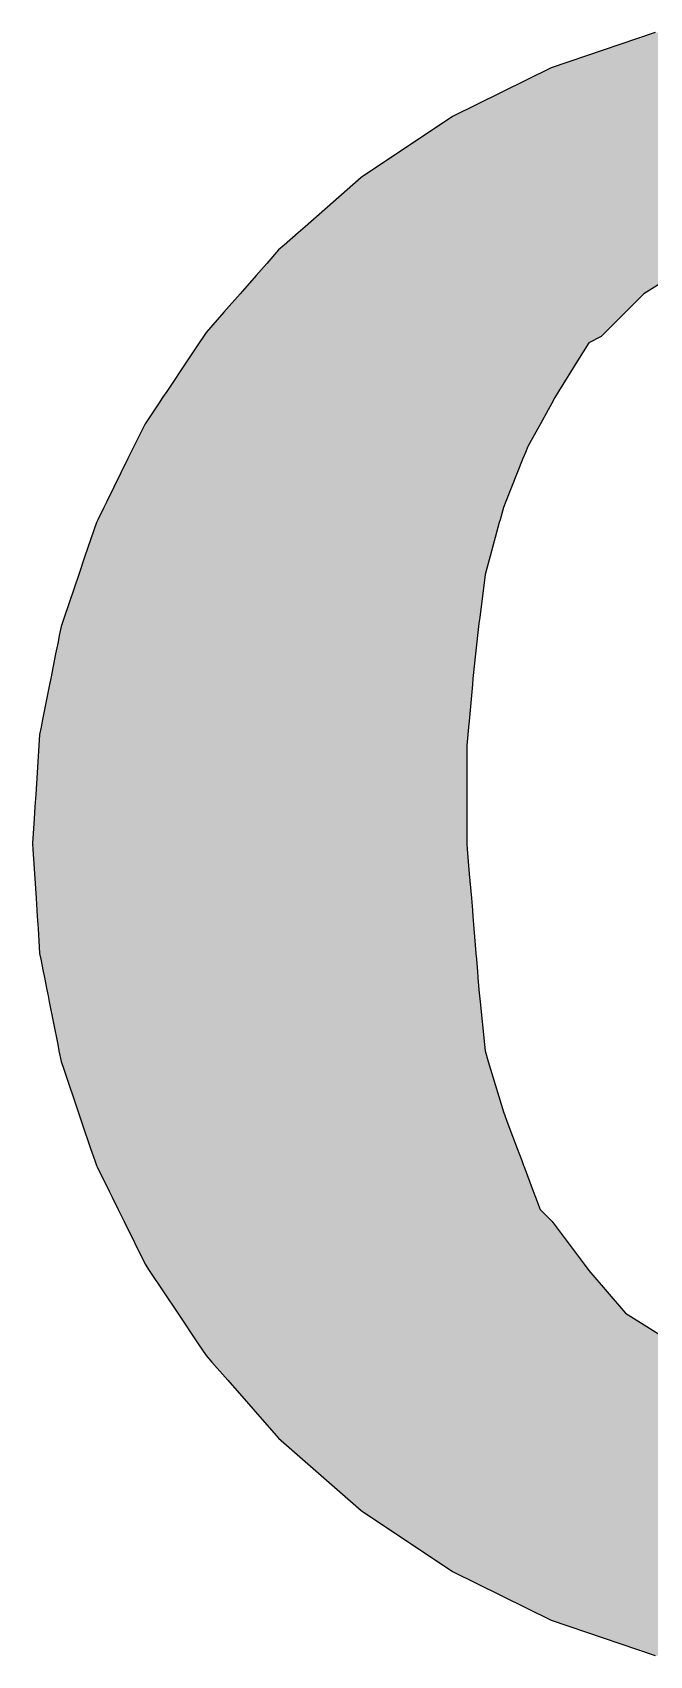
# Model space of a CAD drawing. Extents: x 2558 to 85222, y -662 to 28852.
# Drawn here: x 67520.2 to 67670.3, y 19932.7 to 20327.8 of the extents above; entities that cross this region are included whole.
import ezdxf

# ---------------------------------------------------------------- set-up
doc = ezdxf.new("R2010")
doc.units = 0
doc.header["$MEASUREMENT"] = 0
doc.layers.get('0').update_dxf_attribs({"linetype": 'CONTINUOUS'})
doc.layers.add('DLINE', color=1, linetype='CONTINUOUS')

# ---------------------------------------------------------------- blocks, each defined once
blk = doc.blocks.new('RCSTD3_DESIGN')
at = {"layer": 'DLINE', "linetype": 'CONTINUOUS'}
for p, q in [((540.600861, 15765.541725), (515.268877, 15756.942675)), ((515.268877, 15756.942675), (491.276012, 15745.110704)), ((491.276012, 15745.110704), (469.032792, 15730.248259)), ((469.032792, 15730.248259), (455.358387, 15718.256128)), ((453.664197, 15716.770363), (450.275818, 15713.798835)), ((455.358387, 15718.256128), (453.664197, 15716.770363)), ((450.275818, 15713.798835), (448.919804, 15712.609642)), ((446.053757, 15709.341542), (443.447797, 15706.370014)), ((448.919804, 15712.609642), (446.053757, 15709.341542)), ((443.447797, 15706.370014), (439.538856, 15701.912721)), ((544.948453, 15706.370014), (537.816784, 15701.912721)), ((439.538856, 15701.912721), (435.629915, 15697.455428)), ((537.816784, 15701.912721), (533.359492, 15697.455428)), ((435.629915, 15697.455428), (431.281187, 15692.496654)), ((533.359492, 15697.455428), (528.400717, 15692.496654)), ((429.630754, 15690.026607), (426.652486, 15685.569314)), ((430.62351, 15691.512371), (429.630754, 15690.026607)), ((431.281187, 15692.496654), (430.62351, 15691.512371)), ((524.444906, 15690.026607), (521.659098, 15685.569314)), ((527.416434, 15691.512371), (524.444906, 15690.026607)), ((528.400717, 15692.496654), (527.416434, 15691.512371)), ((426.652486, 15685.569314), (421.688706, 15678.140492)), ((521.659098, 15685.569314), (517.016085, 15678.140492)), ((421.688706, 15678.140492), (420.69595, 15676.654728)), ((517.016085, 15678.140492), (516.19066, 15676.654728)), ((418.710438, 15673.6832), (416.418742, 15670.253434)), ((419.703194, 15675.168964), (418.710438, 15673.6832)), ((420.69595, 15676.654728), (419.703194, 15675.168964)), ((514.539811, 15673.6832), (512.634385, 15670.253434)), ((515.365235, 15675.168964), (514.539811, 15673.6832)), ((516.19066, 15676.654728), (515.365235, 15675.168964)), ((416.418742, 15670.253434), (414.446626, 15666.254378)), ((512.634385, 15670.253434), (510.412688, 15666.254378)), ((414.446626, 15666.254378), (413.713928, 15664.768614)), ((510.412688, 15666.254378), (509.587263, 15664.768614)), ((412.248532, 15661.797085), (407.119647, 15651.396735)), ((412.98123, 15663.28285), (412.248532, 15661.797085)), ((413.713928, 15664.768614), (412.98123, 15663.28285)), ((413.713928, 15664.768614), (413.713928, 15664.768614)), ((508.398652, 15661.797085), (504.238512, 15651.396735)), ((508.992957, 15663.28285), (508.398652, 15661.797085)), ((509.587263, 15664.768614), (508.992957, 15663.28285)), ((509.587263, 15664.768614), (509.587263, 15664.768614)), ((406.38695, 15649.910971), (404.921554, 15646.939443)), ((407.119647, 15651.396735), (406.38695, 15649.910971)), ((503.644206, 15649.910971), (502.833789, 15646.939443)), ((504.238512, 15651.396735), (503.644206, 15649.910971)), ((404.58677, 15646.260569), (401.791123, 15638.024857)), ((404.921554, 15646.939443), (404.58677, 15646.260569)), ((502.648642, 15646.260569), (500.402539, 15638.024857)), ((502.833789, 15646.939443), (502.648642, 15646.260569)), ((401.791123, 15638.024857), (400.278076, 15633.567564)), ((500.402539, 15638.024857), (499.186913, 15633.567564)), ((400.278076, 15633.567564), (396.747633, 15623.167214)), ((499.186913, 15633.567564), (497.886869, 15623.167214)), ((396.747633, 15623.167214), (396.243284, 15621.68145)), ((497.886869, 15623.167214), (497.701149, 15621.68145)), ((395.546401, 15618.709921), (395.250864, 15617.224157)), ((395.98772, 15620.928584), (395.546401, 15618.709921)), ((396.243284, 15621.68145), (395.98772, 15620.928584)), ((497.370979, 15618.709921), (497.205894, 15617.224157)), ((497.617497, 15620.928584), (497.370979, 15618.709921)), ((497.701149, 15621.68145), (497.617497, 15620.928584)), ((394.65979, 15614.252629), (394.068716, 15611.2811)), ((394.955327, 15615.738393), (394.65979, 15614.252629)), ((395.250864, 15617.224157), (394.955327, 15615.738393)), ((496.875724, 15614.252629), (496.545555, 15611.2811)), ((497.040809, 15615.738393), (496.875724, 15614.252629)), ((497.205894, 15617.224157), (497.040809, 15615.738393)), ((394.068716, 15611.2811), (393.477643, 15608.309571)), ((496.545555, 15611.2811), (496.215385, 15608.309571)), ((393.182106, 15606.823807), (391.408884, 15597.909222)), ((393.477643, 15608.309571), (393.182106, 15606.823807)), ((496.080315, 15606.823807), (495.269898, 15597.909222)), ((496.215385, 15608.309571), (496.080315, 15606.823807)), ((390.768724, 15594.690917), (390.590134, 15591.966164)), ((391.113348, 15596.423457), (390.768724, 15594.690917)), ((391.408884, 15597.909222), (391.113348, 15596.423457)), ((494.977325, 15594.690917), (494.72962, 15591.966164)), ((495.134829, 15596.423457), (494.977325, 15594.690917)), ((495.269898, 15597.909222), (495.134829, 15596.423457)), ((390.590134, 15591.966164), (389.811077, 15580.08005)), ((494.72962, 15591.966164), (494.72962, 15580.08005)), ((389.811077, 15580.08005), (389.616313, 15577.108522)), ((494.72962, 15580.08005), (494.72962, 15577.108522)), ((389.616313, 15577.108522), (389.421549, 15574.136993)), ((494.72962, 15577.108522), (494.72962, 15574.136993)), ((389.421549, 15574.136993), (389.03202, 15568.193936)), ((494.72962, 15574.136993), (494.72962, 15568.193936)), ((389.03202, 15568.193936), (389.019079, 15567.996501)), ((389.019079, 15567.996501), (389.103521, 15566.708172)), ((389.103521, 15566.708172), (389.493049, 15560.765115)), ((494.72962, 15568.193936), (494.746073, 15567.996501)), ((494.746073, 15567.996501), (494.853434, 15566.708172)), ((494.853434, 15566.708172), (495.348689, 15560.765115)), ((389.493049, 15560.765115), (389.882578, 15554.822058)), ((495.348689, 15560.765115), (495.843944, 15554.822058)), ((389.882578, 15554.822058), (390.077342, 15551.850529)), ((495.843944, 15554.822058), (496.091571, 15551.850529)), ((390.077342, 15551.850529), (390.174724, 15550.364765)), ((496.091571, 15551.850529), (496.215385, 15550.364765)), ((390.174724, 15550.364765), (390.369489, 15547.393236)), ((390.369489, 15547.393236), (390.768724, 15541.302085)), ((496.215385, 15550.364765), (496.463012, 15547.393236)), ((496.463012, 15547.393236), (496.970608, 15541.302085)), ((390.768724, 15541.302085), (391.034803, 15539.964415)), ((391.034803, 15539.964415), (391.625877, 15536.992886)), ((496.970608, 15541.302085), (497.08208, 15539.964415)), ((497.08208, 15539.964415), (497.329708, 15536.992886)), ((391.625877, 15536.992886), (391.921414, 15535.507122)), ((391.921414, 15535.507122), (392.512487, 15532.535593)), ((497.329708, 15536.992886), (497.453522, 15535.507122)), ((497.453522, 15535.507122), (497.701149, 15532.535593)), ((392.512487, 15532.535593), (392.808024, 15531.049829)), ((392.808024, 15531.049829), (393.103561, 15529.564065)), ((497.701149, 15532.535593), (497.849725, 15531.049829)), ((497.849725, 15531.049829), (497.998302, 15529.564065)), ((393.103561, 15529.564065), (395.172319, 15519.163715)), ((497.998302, 15529.564065), (499.038337, 15519.163715)), ((395.172319, 15519.163715), (395.467856, 15517.677951)), ((499.038337, 15519.163715), (499.186913, 15517.677951)), ((395.467856, 15517.677951), (395.98772, 15515.064418)), ((499.186913, 15517.677951), (499.970973, 15515.064418)), ((395.98772, 15515.064418), (396.613592, 15513.220658)), ((396.613592, 15513.220658), (400.144036, 15502.820308)), ((499.970973, 15515.064418), (500.524101, 15513.220658)), ((500.524101, 15513.220658), (503.644206, 15502.820308)), ((400.144036, 15502.820308), (401.152734, 15499.848779)), ((401.152734, 15499.848779), (403.17013, 15493.905722)), ((503.644206, 15502.820308), (504.758529, 15499.848779)), ((504.758529, 15499.848779), (506.987176, 15493.905722)), ((403.17013, 15493.905722), (404.178828, 15490.934194)), ((506.987176, 15493.905722), (508.101499, 15490.934194)), ((404.178828, 15490.934194), (404.58677, 15489.732433)), ((404.58677, 15489.732433), (404.726825, 15489.448429)), ((404.726825, 15489.448429), (407.657617, 15483.505372)), ((508.101499, 15490.934194), (508.552159, 15489.732433)), ((508.552159, 15489.732433), (508.65866, 15489.448429)), ((508.65866, 15489.448429), (510.887307, 15483.505372)), ((407.657617, 15483.505372), (408.390315, 15482.019608)), ((408.390315, 15482.019608), (409.85571, 15479.04808)), ((510.887307, 15483.505372), (511.444468, 15482.019608)), ((511.444468, 15482.019608), (512.558792, 15479.04808)), ((409.85571, 15479.04808), (411.321106, 15476.076551)), ((411.321106, 15476.076551), (416.418742, 15465.739568)), ((512.558792, 15479.04808), (515.53032, 15476.076551)), ((515.53032, 15476.076551), (523.283057, 15465.739568)), ((416.418742, 15465.739568), (417.453838, 15464.190437)), ((417.453838, 15464.190437), (424.40313, 15453.790087)), ((523.283057, 15465.739568), (524.444906, 15464.190437)), ((524.444906, 15464.190437), (533.359492, 15453.790087)), ((424.40313, 15453.790087), (429.36691, 15446.361266)), ((533.359492, 15453.790087), (545.245606, 15446.361266)), ((429.36691, 15446.361266), (431.281187, 15443.496348)), ((431.281187, 15443.496348), (432.677662, 15441.903973)), ((432.677662, 15441.903973), (433.980642, 15440.418208)), ((433.980642, 15440.418208), (435.283623, 15438.932444)), ((435.283623, 15438.932444), (436.586603, 15437.44668)), ((436.586603, 15437.44668), (448.919804, 15423.38336)), ((448.919804, 15423.38336), (469.032792, 15405.744743)), ((469.032792, 15405.744743), (491.276012, 15390.882298)), ((491.276012, 15390.882298), (515.268877, 15379.050327)), ((515.268877, 15379.050327), (540.600861, 15370.451277))]:
    blk.add_line(p, q, dxfattribs=at)
for points in [[(540.600861, 15765.541725), (515.268877, 15756.942675), (671.797013, 15756.942675)], [(515.268877, 15756.942675), (491.276012, 15745.110704), (695.789877, 15745.110704)], [(491.276012, 15745.110704), (469.032792, 15730.248259), (718.033098, 15730.248259)], [(469.032792, 15730.248259), (455.358387, 15718.256128), (731.707502, 15718.256128)], [(453.664197, 15716.770363), (450.275818, 15713.798835), (564.560541, 15713.798835)], [(455.358387, 15718.256128), (453.664197, 15716.770363), (579.418184, 15716.770363)], [(450.275818, 15713.798835), (448.919804, 15712.609642), (560.596564, 15712.609642)], [(446.053757, 15709.341542), (443.447797, 15706.370014), (544.948453, 15706.370014)], [(448.919804, 15712.609642), (446.053757, 15709.341542), (549.702899, 15709.341542)], [(443.447797, 15706.370014), (439.538856, 15701.912721), (537.816784, 15701.912721)], [(439.538856, 15701.912721), (435.629915, 15697.455428), (533.359492, 15697.455428)], [(435.629915, 15697.455428), (431.281187, 15692.496654), (528.400717, 15692.496654)], [(429.630754, 15690.026607), (426.652486, 15685.569314), (521.659098, 15685.569314)], [(430.62351, 15691.512371), (429.630754, 15690.026607), (524.444906, 15690.026607)], [(431.281187, 15692.496654), (430.62351, 15691.512371), (527.416434, 15691.512371)], [(426.652486, 15685.569314), (421.688706, 15678.140492), (517.016085, 15678.140492)], [(421.688706, 15678.140492), (420.69595, 15676.654728), (516.19066, 15676.654728)], [(418.710438, 15673.6832), (416.418742, 15670.253434), (512.634385, 15670.253434)], [(419.703194, 15675.168964), (418.710438, 15673.6832), (514.539811, 15673.6832)], [(420.69595, 15676.654728), (419.703194, 15675.168964), (515.365235, 15675.168964)], [(416.418742, 15670.253434), (414.446626, 15666.254378), (510.412688, 15666.254378)], [(414.446626, 15666.254378), (413.713928, 15664.768614), (509.587263, 15664.768614)], [(412.248532, 15661.797085), (407.119647, 15651.396735), (504.238512, 15651.396735)], [(412.98123, 15663.28285), (412.248532, 15661.797085), (508.398652, 15661.797085)], [(413.713928, 15664.768614), (412.98123, 15663.28285), (508.992957, 15663.28285)], [(413.713928, 15664.768614), (509.587263, 15664.768614), (509.587263, 15664.768614)], [(413.713928, 15664.768614), (413.713928, 15664.768614), (509.587263, 15664.768614)], [(406.38695, 15649.910971), (404.921554, 15646.939443), (502.833789, 15646.939443)], [(407.119647, 15651.396735), (406.38695, 15649.910971), (503.644206, 15649.910971)], [(404.58677, 15646.260569), (401.791123, 15638.024857), (500.402539, 15638.024857)], [(404.921554, 15646.939443), (404.58677, 15646.260569), (502.648642, 15646.260569)], [(401.791123, 15638.024857), (400.278076, 15633.567564), (499.186913, 15633.567564)], [(400.278076, 15633.567564), (396.747633, 15623.167214), (497.886869, 15623.167214)], [(396.747633, 15623.167214), (396.243284, 15621.68145), (497.701149, 15621.68145)], [(395.546401, 15618.709921), (395.250864, 15617.224157), (497.205894, 15617.224157)], [(395.98772, 15620.928584), (395.546401, 15618.709921), (497.370979, 15618.709921)], [(396.243284, 15621.68145), (395.98772, 15620.928584), (497.617497, 15620.928584)], [(394.65979, 15614.252629), (394.068716, 15611.2811), (496.545555, 15611.2811)], [(394.955327, 15615.738393), (394.65979, 15614.252629), (496.875724, 15614.252629)], [(395.250864, 15617.224157), (394.955327, 15615.738393), (497.040809, 15615.738393)], [(394.068716, 15611.2811), (393.477643, 15608.309571), (496.215385, 15608.309571)], [(393.182106, 15606.823807), (391.408884, 15597.909222), (495.269898, 15597.909222)], [(393.477643, 15608.309571), (393.182106, 15606.823807), (496.080315, 15606.823807)], [(390.768724, 15594.690917), (390.590134, 15591.966164), (494.72962, 15591.966164)], [(391.113348, 15596.423457), (390.768724, 15594.690917), (494.977325, 15594.690917)], [(391.408884, 15597.909222), (391.113348, 15596.423457), (495.134829, 15596.423457)], [(390.590134, 15591.966164), (389.811077, 15580.08005), (494.72962, 15580.08005)], [(389.811077, 15580.08005), (389.616313, 15577.108522), (494.72962, 15577.108522)], [(389.616313, 15577.108522), (389.421549, 15574.136993), (494.72962, 15574.136993)], [(389.421549, 15574.136993), (389.03202, 15568.193936), (494.72962, 15568.193936)], [(389.03202, 15568.193936), (389.019079, 15567.996501), (494.746073, 15567.996501)], [(389.019079, 15567.996501), (389.103521, 15566.708172), (494.853434, 15566.708172)], [(389.103521, 15566.708172), (389.493049, 15560.765115), (495.348689, 15560.765115)], [(389.493049, 15560.765115), (389.882578, 15554.822058), (495.843944, 15554.822058)], [(389.882578, 15554.822058), (390.077342, 15551.850529), (496.091571, 15551.850529)], [(390.077342, 15551.850529), (390.174724, 15550.364765), (496.215385, 15550.364765)], [(390.174724, 15550.364765), (390.369489, 15547.393236), (496.463012, 15547.393236)], [(390.369489, 15547.393236), (390.768724, 15541.302085), (496.970608, 15541.302085)], [(390.768724, 15541.302085), (391.034803, 15539.964415), (497.08208, 15539.964415)], [(391.034803, 15539.964415), (391.625877, 15536.992886), (497.329708, 15536.992886)], [(391.625877, 15536.992886), (391.921414, 15535.507122), (497.453522, 15535.507122)], [(391.921414, 15535.507122), (392.512487, 15532.535593), (497.701149, 15532.535593)], [(392.512487, 15532.535593), (392.808024, 15531.049829), (497.849725, 15531.049829)], [(392.808024, 15531.049829), (393.103561, 15529.564065), (497.998302, 15529.564065)], [(393.103561, 15529.564065), (395.172319, 15519.163715), (499.038337, 15519.163715)], [(395.172319, 15519.163715), (395.467856, 15517.677951), (499.186913, 15517.677951)], [(395.467856, 15517.677951), (395.98772, 15515.064418), (499.970973, 15515.064418)], [(395.98772, 15515.064418), (396.613592, 15513.220658), (500.524101, 15513.220658)], [(396.613592, 15513.220658), (400.144036, 15502.820308), (503.644206, 15502.820308)], [(400.144036, 15502.820308), (401.152734, 15499.848779), (504.758529, 15499.848779)], [(401.152734, 15499.848779), (403.17013, 15493.905722), (506.987176, 15493.905722)], [(403.17013, 15493.905722), (404.178828, 15490.934194), (508.101499, 15490.934194)], [(404.178828, 15490.934194), (404.58677, 15489.732433), (508.552159, 15489.732433)], [(404.58677, 15489.732433), (404.726825, 15489.448429), (508.65866, 15489.448429)], [(404.726825, 15489.448429), (407.657617, 15483.505372), (510.887307, 15483.505372)], [(407.657617, 15483.505372), (408.390315, 15482.019608), (511.444468, 15482.019608)], [(408.390315, 15482.019608), (409.85571, 15479.04808), (512.558792, 15479.04808)], [(409.85571, 15479.04808), (411.321106, 15476.076551), (515.53032, 15476.076551)], [(411.321106, 15476.076551), (416.418742, 15465.739568), (523.283057, 15465.739568)], [(416.418742, 15465.739568), (417.453838, 15464.190437), (524.444906, 15464.190437)], [(417.453838, 15464.190437), (424.40313, 15453.790087), (533.359492, 15453.790087)], [(424.40313, 15453.790087), (429.36691, 15446.361266), (545.245606, 15446.361266)], [(429.36691, 15446.361266), (431.281187, 15443.496348), (553.840358, 15443.496348)], [(431.281187, 15443.496348), (432.677662, 15441.903973), (558.617484, 15441.903973)], [(432.677662, 15441.903973), (433.980642, 15440.418208), (566.046306, 15440.418208)], [(433.980642, 15440.418208), (435.283623, 15438.932444), (573.475127, 15438.932444)], [(435.283623, 15438.932444), (436.586603, 15437.44668), (591.304298, 15437.44668)], [(436.586603, 15437.44668), (448.919804, 15423.38336), (738.146086, 15423.38336)], [(448.919804, 15423.38336), (469.032792, 15405.744743), (718.033098, 15405.744743)], [(469.032792, 15405.744743), (491.276012, 15390.882298), (695.789877, 15390.882298)], [(491.276012, 15390.882298), (515.268877, 15379.050327), (671.797013, 15379.050327)], [(515.268877, 15379.050327), (540.600861, 15370.451277), (646.465028, 15370.451277)]]:
    blk.add_solid(points, dxfattribs=at)
at = {"layer": 'DLINE', "linetype": 'CONTINUOUS', "extrusion": (0, 0, -1)}
for points in [[(-515.268877, 15756.942675), (-671.797013, 15756.942675), (-695.789877, 15745.110704)], [(-491.276012, 15745.110704), (-695.789877, 15745.110704), (-718.033098, 15730.248259)], [(-469.032792, 15730.248259), (-718.033098, 15730.248259), (-731.707502, 15718.256128)], [(-453.664197, 15716.770363), (-579.418184, 15716.770363), (-564.560541, 15713.798835)], [(-455.358387, 15718.256128), (-594.275827, 15718.256128), (-579.418184, 15716.770363)], [(-450.275818, 15713.798835), (-564.560541, 15713.798835), (-560.596564, 15712.609642)], [(-446.053757, 15709.341542), (-549.702899, 15709.341542), (-544.948453, 15706.370014)], [(-448.919804, 15712.609642), (-560.596564, 15712.609642), (-549.702899, 15709.341542)], [(-443.447797, 15706.370014), (-544.948453, 15706.370014), (-537.816784, 15701.912721)], [(-439.538856, 15701.912721), (-537.816784, 15701.912721), (-533.359492, 15697.455428)], [(-435.629915, 15697.455428), (-533.359492, 15697.455428), (-528.400717, 15692.496654)], [(-429.630754, 15690.026607), (-524.444906, 15690.026607), (-521.659098, 15685.569314)], [(-430.62351, 15691.512371), (-527.416434, 15691.512371), (-524.444906, 15690.026607)], [(-431.281187, 15692.496654), (-528.400717, 15692.496654), (-527.416434, 15691.512371)], [(-426.652486, 15685.569314), (-521.659098, 15685.569314), (-517.016085, 15678.140492)], [(-421.688706, 15678.140492), (-517.016085, 15678.140492), (-516.19066, 15676.654728)], [(-418.710438, 15673.6832), (-514.539811, 15673.6832), (-512.634385, 15670.253434)], [(-419.703194, 15675.168964), (-515.365235, 15675.168964), (-514.539811, 15673.6832)], [(-420.69595, 15676.654728), (-516.19066, 15676.654728), (-515.365235, 15675.168964)], [(-416.418742, 15670.253434), (-512.634385, 15670.253434), (-510.412688, 15666.254378)], [(-414.446626, 15666.254378), (-510.412688, 15666.254378), (-509.587263, 15664.768614)], [(-412.248532, 15661.797085), (-508.398652, 15661.797085), (-504.238512, 15651.396735)], [(-412.98123, 15663.28285), (-508.992957, 15663.28285), (-508.398652, 15661.797085)], [(-413.713928, 15664.768614), (-509.587263, 15664.768614), (-508.992957, 15663.28285)], [(-406.38695, 15649.910971), (-503.644206, 15649.910971), (-502.833789, 15646.939443)], [(-407.119647, 15651.396735), (-504.238512, 15651.396735), (-503.644206, 15649.910971)], [(-404.58677, 15646.260569), (-502.648642, 15646.260569), (-500.402539, 15638.024857)], [(-404.921554, 15646.939443), (-502.833789, 15646.939443), (-502.648642, 15646.260569)], [(-401.791123, 15638.024857), (-500.402539, 15638.024857), (-499.186913, 15633.567564)], [(-400.278076, 15633.567564), (-499.186913, 15633.567564), (-497.886869, 15623.167214)], [(-396.747633, 15623.167214), (-497.886869, 15623.167214), (-497.701149, 15621.68145)], [(-395.546401, 15618.709921), (-497.370979, 15618.709921), (-497.205894, 15617.224157)], [(-395.98772, 15620.928584), (-497.617497, 15620.928584), (-497.370979, 15618.709921)], [(-396.243284, 15621.68145), (-497.701149, 15621.68145), (-497.617497, 15620.928584)], [(-394.65979, 15614.252629), (-496.875724, 15614.252629), (-496.545555, 15611.2811)], [(-394.955327, 15615.738393), (-497.040809, 15615.738393), (-496.875724, 15614.252629)], [(-395.250864, 15617.224157), (-497.205894, 15617.224157), (-497.040809, 15615.738393)], [(-394.068716, 15611.2811), (-496.545555, 15611.2811), (-496.215385, 15608.309571)], [(-393.182106, 15606.823807), (-496.080315, 15606.823807), (-495.269898, 15597.909222)], [(-393.477643, 15608.309571), (-496.215385, 15608.309571), (-496.080315, 15606.823807)], [(-390.768724, 15594.690917), (-494.977325, 15594.690917), (-494.72962, 15591.966164)], [(-391.113348, 15596.423457), (-495.134829, 15596.423457), (-494.977325, 15594.690917)], [(-391.408884, 15597.909222), (-495.269898, 15597.909222), (-495.134829, 15596.423457)], [(-390.590134, 15591.966164), (-494.72962, 15591.966164), (-494.72962, 15580.08005)], [(-389.811077, 15580.08005), (-494.72962, 15580.08005), (-494.72962, 15577.108522)], [(-389.616313, 15577.108522), (-494.72962, 15577.108522), (-494.72962, 15574.136993)], [(-389.421549, 15574.136993), (-494.72962, 15574.136993), (-494.72962, 15568.193936)], [(-389.019079, 15567.996501), (-494.746073, 15567.996501), (-494.853434, 15566.708172)], [(-389.03202, 15568.193936), (-494.72962, 15568.193936), (-494.746073, 15567.996501)], [(-389.103521, 15566.708172), (-494.853434, 15566.708172), (-495.348689, 15560.765115)], [(-389.493049, 15560.765115), (-495.348689, 15560.765115), (-495.843944, 15554.822058)], [(-389.882578, 15554.822058), (-495.843944, 15554.822058), (-496.091571, 15551.850529)], [(-390.077342, 15551.850529), (-496.091571, 15551.850529), (-496.215385, 15550.364765)], [(-390.174724, 15550.364765), (-496.215385, 15550.364765), (-496.463012, 15547.393236)], [(-390.369489, 15547.393236), (-496.463012, 15547.393236), (-496.970608, 15541.302085)], [(-390.768724, 15541.302085), (-496.970608, 15541.302085), (-497.08208, 15539.964415)], [(-391.034803, 15539.964415), (-497.08208, 15539.964415), (-497.329708, 15536.992886)], [(-391.625877, 15536.992886), (-497.329708, 15536.992886), (-497.453522, 15535.507122)], [(-391.921414, 15535.507122), (-497.453522, 15535.507122), (-497.701149, 15532.535593)], [(-392.512487, 15532.535593), (-497.701149, 15532.535593), (-497.849725, 15531.049829)], [(-392.808024, 15531.049829), (-497.849725, 15531.049829), (-497.998302, 15529.564065)], [(-393.103561, 15529.564065), (-497.998302, 15529.564065), (-499.038337, 15519.163715)], [(-395.172319, 15519.163715), (-499.038337, 15519.163715), (-499.186913, 15517.677951)], [(-395.467856, 15517.677951), (-499.186913, 15517.677951), (-499.970973, 15515.064418)], [(-395.98772, 15515.064418), (-499.970973, 15515.064418), (-500.524101, 15513.220658)], [(-396.613592, 15513.220658), (-500.524101, 15513.220658), (-503.644206, 15502.820308)], [(-400.144036, 15502.820308), (-503.644206, 15502.820308), (-504.758529, 15499.848779)], [(-401.152734, 15499.848779), (-504.758529, 15499.848779), (-506.987176, 15493.905722)], [(-403.17013, 15493.905722), (-506.987176, 15493.905722), (-508.101499, 15490.934194)], [(-404.178828, 15490.934194), (-508.101499, 15490.934194), (-508.552159, 15489.732433)], [(-404.58677, 15489.732433), (-508.552159, 15489.732433), (-508.65866, 15489.448429)], [(-404.726825, 15489.448429), (-508.65866, 15489.448429), (-510.887307, 15483.505372)], [(-407.657617, 15483.505372), (-510.887307, 15483.505372), (-511.444468, 15482.019608)], [(-408.390315, 15482.019608), (-511.444468, 15482.019608), (-512.558792, 15479.04808)], [(-409.85571, 15479.04808), (-512.558792, 15479.04808), (-515.53032, 15476.076551)], [(-411.321106, 15476.076551), (-515.53032, 15476.076551), (-523.283057, 15465.739568)], [(-416.418742, 15465.739568), (-523.283057, 15465.739568), (-524.444906, 15464.190437)], [(-417.453838, 15464.190437), (-524.444906, 15464.190437), (-533.359492, 15453.790087)], [(-424.40313, 15453.790087), (-533.359492, 15453.790087), (-545.245606, 15446.361266)], [(-429.36691, 15446.361266), (-545.245606, 15446.361266), (-553.840358, 15443.496348)], [(-431.281187, 15443.496348), (-553.840358, 15443.496348), (-558.617484, 15441.903973)], [(-432.677662, 15441.903973), (-558.617484, 15441.903973), (-566.046306, 15440.418208)], [(-433.980642, 15440.418208), (-566.046306, 15440.418208), (-573.475127, 15438.932444)], [(-435.283623, 15438.932444), (-573.475127, 15438.932444), (-591.304298, 15437.44668)], [(-436.586603, 15437.44668), (-750.479286, 15437.44668), (-738.146086, 15423.38336)], [(-448.919804, 15423.38336), (-738.146086, 15423.38336), (-718.033098, 15405.744743)], [(-469.032792, 15405.744743), (-718.033098, 15405.744743), (-695.789877, 15390.882298)], [(-491.276012, 15390.882298), (-695.789877, 15390.882298), (-671.797013, 15379.050327)], [(-515.268877, 15379.050327), (-671.797013, 15379.050327), (-646.465028, 15370.451277)]]:
    blk.add_solid(points, dxfattribs=at)

msp = doc.modelspace()

# ---------------------------------------------------------------- block references
msp.add_blockref('RCSTD3_DESIGN', (67131.138105, 4562.284676))

doc.saveas('drawing.dxf')
